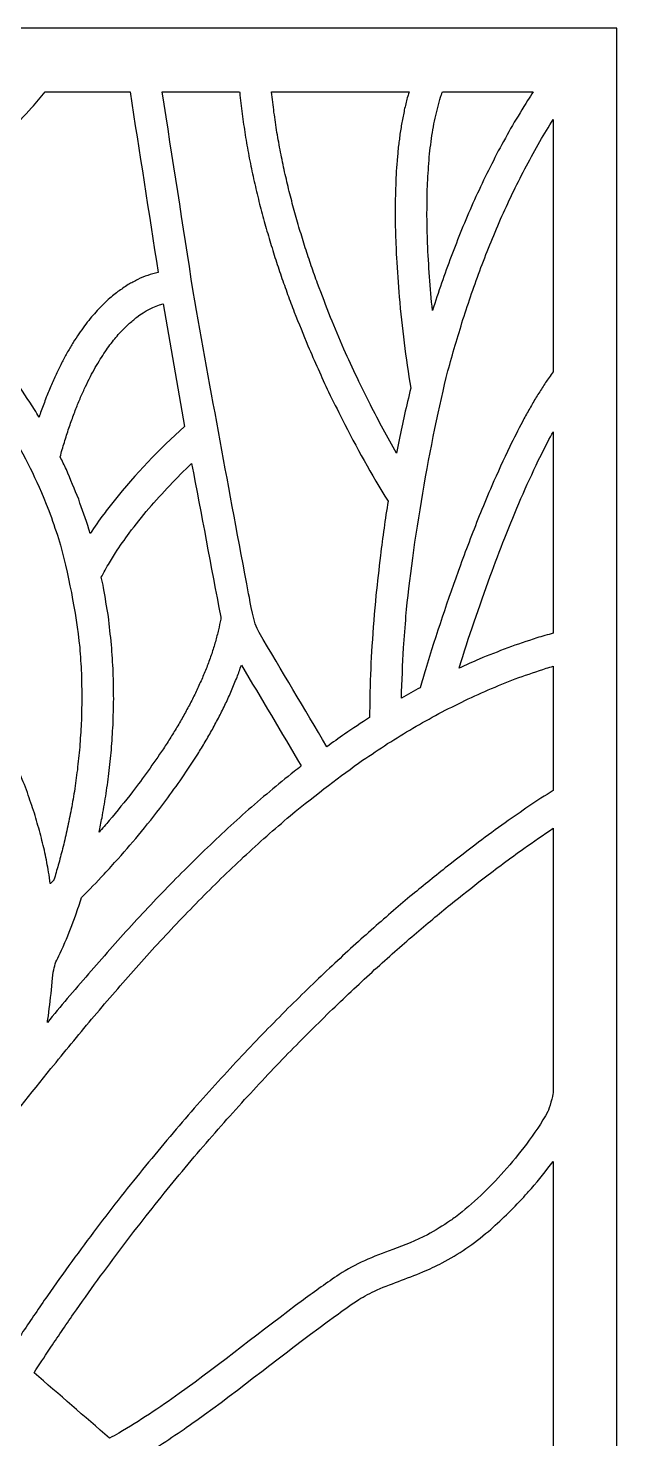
# Model space of a CAD drawing. Header units: centimetres. Extents: x 12.5 to 21.7, y -1.5 to 9.
# Drawn here: x 15.233 to 16.838, y 5.153 to 9.001 of the extents above; entities that cross this region are included whole.
import ezdxf

# ---------------------------------------------------------------- set-up
doc = ezdxf.new("R2010")
doc.units = ezdxf.units.CM
doc.header["$MEASUREMENT"] = 0
doc.layers.add('layer 1', color=7, linetype='Continuous')

msp = doc.modelspace()

# ---------------------------------------------------------------- linework, layer by layer
at = {"layer": 'layer 1', "color": 250}
for points, knots in [([(16.83804, -1.47223), (15.37804, -1.47223), (13.91803, -1.47223), (12.45803, -1.47223), (12.45803, -1.47223), (12.45803, 2.01877), (12.45803, 5.50977), (12.45803, 9.00077), (12.45803, 9.00077), (13.91803, 9.00077), (15.37804, 9.00077), (16.83804, 9.00077), (16.83804, 9.00077), (16.83804, 5.50977), (16.83804, 2.01877), (16.83804, -1.47223)], [0, 0, 0, 0, 0.2, 0.2, 0.2, 0.2, 0.4, 0.4, 0.4, 0.4, 0.6, 0.6, 0.6, 0.6, 1, 1, 1, 1]), ([(15.26258, 7.93955), (15.26454, 7.94534), (15.26649, 7.95114), (15.26844, 7.95693), (15.26844, 7.95693), (15.27303, 7.96924), (15.27762, 7.98155), (15.2822, 7.99387), (15.2822, 7.99387), (15.28692, 8.00536), (15.29163, 8.01686), (15.29635, 8.02836), (15.29635, 8.02836), (15.30118, 8.03907), (15.30601, 8.04978), (15.31083, 8.06049), (15.31083, 8.06049), (15.31576, 8.07045), (15.32068, 8.0804), (15.3256, 8.09035), (15.3256, 8.09035), (15.3306, 8.09958), (15.33561, 8.10881), (15.34061, 8.11803), (15.34061, 8.11803), (15.34567, 8.12656), (15.35073, 8.13508), (15.3558, 8.1436), (15.3558, 8.1436), (15.3609, 8.15146), (15.36601, 8.15931), (15.37112, 8.16716), (15.37112, 8.16716), (15.37625, 8.17436), (15.38139, 8.18157), (15.38652, 8.18877), (15.38652, 8.18877), (15.39166, 8.19536), (15.3968, 8.20194), (15.40194, 8.20853), (15.40194, 8.20853), (15.40708, 8.21452), (15.41221, 8.22051), (15.41734, 8.2265), (15.41734, 8.2265), (15.42244, 8.23193), (15.42754, 8.23735), (15.43264, 8.24278), (15.43264, 8.24278), (15.4377, 8.24766), (15.44275, 8.25254), (15.4478, 8.25742), (15.4478, 8.25742), (15.45278, 8.26179), (15.45776, 8.26616), (15.46275, 8.27052), (15.46275, 8.27052), (15.46763, 8.2744), (15.47252, 8.27827), (15.47741, 8.28215), (15.47741, 8.28215), (15.48682, 8.28853), (15.49623, 8.29491), (15.50564, 8.30129), (15.50564, 8.30129), (15.51441, 8.30603), (15.52317, 8.31077), (15.53194, 8.31551), (15.53194, 8.31551), (15.54984, 8.32351), (15.56799, 8.33072), (15.58733, 8.33438), (15.58733, 8.33438), (15.56181, 8.49869), (15.53629, 8.663), (15.51076, 8.82731), (15.51076, 8.82731), (15.43372, 8.82731), (15.35667, 8.82731), (15.27963, 8.82731), (15.27963, 8.82731), (15.26736, 8.81275), (15.25493, 8.79835), (15.24239, 8.78398), (15.24239, 8.78398), (15.22211, 8.76192), (15.20183, 8.73985), (15.18154, 8.71779), (15.18154, 8.71779), (15.16909, 8.70496), (15.15665, 8.69213), (15.1442, 8.6793), (15.1442, 8.6793), (15.13026, 8.66549), (15.11632, 8.65169), (15.10238, 8.63789), (15.10238, 8.63789), (15.08699, 8.62328), (15.0716, 8.60867), (15.05621, 8.59406), (15.05621, 8.59406), (15.0394, 8.57882), (15.02259, 8.56357), (15.00578, 8.54833), (15.00578, 8.54833), (14.98759, 8.53262), (14.9694, 8.51692), (14.9512, 8.50121), (14.9512, 8.50121), (14.93167, 8.4852), (14.91213, 8.4692), (14.89259, 8.4532), (14.89259, 8.4532), (14.87408, 8.43888), (14.85557, 8.42456), (14.83707, 8.41025), (14.83707, 8.41025), (14.89314, 8.36573), (14.93101, 8.3332), (14.99206, 8.27836), (14.99206, 8.27836), (15.01748, 8.25247), (15.0429, 8.22658), (15.06833, 8.20069), (15.06833, 8.20069), (15.09109, 8.17433), (15.11385, 8.14798), (15.13661, 8.12163), (15.13661, 8.12163), (15.15683, 8.0949), (15.17705, 8.06818), (15.19727, 8.04146), (15.19727, 8.04146), (15.21506, 8.01447), (15.23286, 7.98747), (15.25065, 7.96048), (15.25065, 7.96048), (15.25463, 7.9535), (15.2586, 7.94653), (15.26258, 7.93955)], [0, 0, 0, 0, 0.0277778, 0.0277778, 0.0277778, 0.0277778, 0.0555556, 0.0555556, 0.0555556, 0.0555556, 0.0833333, 0.0833333, 0.0833333, 0.0833333, 0.1111111, 0.1111111, 0.1111111, 0.1111111, 0.1388889, 0.1388889, 0.1388889, 0.1388889, 0.1666667, 0.1666667, 0.1666667, 0.1666667, 0.1944444, 0.1944444, 0.1944444, 0.1944444, 0.2222222, 0.2222222, 0.2222222, 0.2222222, 0.25, 0.25, 0.25, 0.25, 0.2777778, 0.2777778, 0.2777778, 0.2777778, 0.3055556, 0.3055556, 0.3055556, 0.3055556, 0.3333333, 0.3333333, 0.3333333, 0.3333333, 0.3611111, 0.3611111, 0.3611111, 0.3611111, 0.3888889, 0.3888889, 0.3888889, 0.3888889, 0.4166667, 0.4166667, 0.4166667, 0.4166667, 0.4444444, 0.4444444, 0.4444444, 0.4444444, 0.4722222, 0.4722222, 0.4722222, 0.4722222, 0.5, 0.5, 0.5, 0.5, 0.5277778, 0.5277778, 0.5277778, 0.5277778, 0.5555556, 0.5555556, 0.5555556, 0.5555556, 0.5833333, 0.5833333, 0.5833333, 0.5833333, 0.6111111, 0.6111111, 0.6111111, 0.6111111, 0.6388889, 0.6388889, 0.6388889, 0.6388889, 0.6666667, 0.6666667, 0.6666667, 0.6666667, 0.6944444, 0.6944444, 0.6944444, 0.6944444, 0.7222222, 0.7222222, 0.7222222, 0.7222222, 0.75, 0.75, 0.75, 0.75, 0.7777778, 0.7777778, 0.7777778, 0.7777778, 0.8055556, 0.8055556, 0.8055556, 0.8055556, 0.8333333, 0.8333333, 0.8333333, 0.8333333, 0.8611111, 0.8611111, 0.8611111, 0.8611111, 0.8888889, 0.8888889, 0.8888889, 0.8888889, 0.9166667, 0.9166667, 0.9166667, 0.9166667, 0.9444444, 0.9444444, 0.9444444, 0.9444444, 1, 1, 1, 1]), ([(16.16466, 7.18996), (16.16586, 7.23212), (16.16786, 7.27416), (16.17028, 7.31628), (16.17028, 7.31628), (16.17342, 7.36225), (16.17713, 7.40806), (16.18131, 7.45394), (16.18131, 7.45394), (16.1853, 7.49012), (16.18928, 7.5263), (16.19327, 7.56247), (16.19327, 7.56247), (16.19974, 7.61207), (16.20646, 7.66154), (16.2144, 7.71093), (16.2144, 7.71093), (16.1687, 7.78306), (16.12794, 7.85829), (16.08883, 7.93415), (16.08883, 7.93415), (16.07664, 7.95895), (16.06444, 7.98376), (16.05224, 8.00856), (16.05224, 8.00856), (16.03276, 8.05024), (16.014, 8.09203), (15.99575, 8.13426), (15.99575, 8.13426), (15.98334, 8.16497), (15.97094, 8.19568), (15.95853, 8.22638), (15.95853, 8.22638), (15.95251, 8.24248), (15.94648, 8.25857), (15.94046, 8.27467), (15.94046, 8.27467), (15.93461, 8.29122), (15.92875, 8.30777), (15.9229, 8.32432), (15.9229, 8.32432), (15.91727, 8.3413), (15.91164, 8.35827), (15.90601, 8.37525), (15.90601, 8.37525), (15.90064, 8.39262), (15.89527, 8.40999), (15.8899, 8.42736), (15.8899, 8.42736), (15.88484, 8.44509), (15.87978, 8.46283), (15.87472, 8.48056), (15.87472, 8.48056), (15.87001, 8.49863), (15.8653, 8.5167), (15.86059, 8.53477), (15.86059, 8.53477), (15.85627, 8.55315), (15.85196, 8.57153), (15.84764, 8.5899), (15.84764, 8.5899), (15.84377, 8.60855), (15.83989, 8.62721), (15.83602, 8.64586), (15.83602, 8.64586), (15.83263, 8.66476), (15.82924, 8.68366), (15.82585, 8.70256), (15.82585, 8.70256), (15.82299, 8.72167), (15.82013, 8.74079), (15.81727, 8.7599), (15.81727, 8.7599), (15.81498, 8.77921), (15.8127, 8.79851), (15.81041, 8.81781), (15.81041, 8.81781), (15.81014, 8.82098), (15.80987, 8.82414), (15.8096, 8.82731), (15.8096, 8.82731), (15.73925, 8.82731), (15.66889, 8.82731), (15.59854, 8.82731), (15.59854, 8.82731), (15.62675, 8.64571), (15.65495, 8.46412), (15.68316, 8.28252), (15.68316, 8.28252), (15.73146, 8.00726), (15.77978, 7.74653), (15.8341, 7.45826), (15.8341, 7.45826), (15.83889, 7.43282), (15.84724, 7.37808), (15.86249, 7.35238), (15.86249, 7.35238), (15.92418, 7.24848), (15.98587, 7.14459), (16.04756, 7.04069), (16.04756, 7.04069), (16.06361, 7.05221), (16.07967, 7.06372), (16.09573, 7.07524), (16.09573, 7.07524), (16.11854, 7.09043), (16.14135, 7.10561), (16.16416, 7.1208), (16.16416, 7.1208), (16.16413, 7.14386), (16.1642, 7.16687), (16.16466, 7.18996)], [0, 0, 0, 0, 0.0344828, 0.0344828, 0.0344828, 0.0344828, 0.0689655, 0.0689655, 0.0689655, 0.0689655, 0.1034483, 0.1034483, 0.1034483, 0.1034483, 0.137931, 0.137931, 0.137931, 0.137931, 0.1724138, 0.1724138, 0.1724138, 0.1724138, 0.2068966, 0.2068966, 0.2068966, 0.2068966, 0.2413793, 0.2413793, 0.2413793, 0.2413793, 0.2758621, 0.2758621, 0.2758621, 0.2758621, 0.3103448, 0.3103448, 0.3103448, 0.3103448, 0.3448276, 0.3448276, 0.3448276, 0.3448276, 0.3793103, 0.3793103, 0.3793103, 0.3793103, 0.4137931, 0.4137931, 0.4137931, 0.4137931, 0.4482759, 0.4482759, 0.4482759, 0.4482759, 0.4827586, 0.4827586, 0.4827586, 0.4827586, 0.5172414, 0.5172414, 0.5172414, 0.5172414, 0.5517241, 0.5517241, 0.5517241, 0.5517241, 0.5862069, 0.5862069, 0.5862069, 0.5862069, 0.6206897, 0.6206897, 0.6206897, 0.6206897, 0.6551724, 0.6551724, 0.6551724, 0.6551724, 0.6896552, 0.6896552, 0.6896552, 0.6896552, 0.7241379, 0.7241379, 0.7241379, 0.7241379, 0.7586207, 0.7586207, 0.7586207, 0.7586207, 0.7931034, 0.7931034, 0.7931034, 0.7931034, 0.8275862, 0.8275862, 0.8275862, 0.8275862, 0.862069, 0.862069, 0.862069, 0.862069, 0.8965517, 0.8965517, 0.8965517, 0.8965517, 0.9310345, 0.9310345, 0.9310345, 0.9310345, 1, 1, 1, 1]), ([(15.89665, 8.82731), (15.89667, 8.82707), (15.89669, 8.82684), (15.89671, 8.82661), (15.89671, 8.82661), (15.89889, 8.80821), (15.90107, 8.78982), (15.90324, 8.77142), (15.90324, 8.77142), (15.90598, 8.75316), (15.90871, 8.73489), (15.91144, 8.71663), (15.91144, 8.71663), (15.91469, 8.69853), (15.91793, 8.68044), (15.92118, 8.66234), (15.92118, 8.66234), (15.9249, 8.64444), (15.92861, 8.62654), (15.93233, 8.60864), (15.93233, 8.60864), (15.93648, 8.59097), (15.94063, 8.5733), (15.94478, 8.55563), (15.94478, 8.55563), (15.94932, 8.53822), (15.95386, 8.52081), (15.95839, 8.5034), (15.95839, 8.5034), (15.96328, 8.48629), (15.96816, 8.46918), (15.97305, 8.45207), (15.97305, 8.45207), (15.97823, 8.43528), (15.98342, 8.4185), (15.98861, 8.40171), (15.98861, 8.40171), (15.99406, 8.38528), (15.99951, 8.36886), (16.00496, 8.35243), (16.00496, 8.35243), (16.01063, 8.3364), (16.01629, 8.32037), (16.02196, 8.30433), (16.02196, 8.30433), (16.03378, 8.27357), (16.04561, 8.24281), (16.05743, 8.21204), (16.05743, 8.21204), (16.06961, 8.18324), (16.08179, 8.15443), (16.09397, 8.12562), (16.09397, 8.12562), (16.10617, 8.09902), (16.11837, 8.07242), (16.13057, 8.04582), (16.13057, 8.04582), (16.14244, 8.02168), (16.1543, 7.99755), (16.16617, 7.97341), (16.16617, 7.97341), (16.18913, 7.92888), (16.21257, 7.88475), (16.23746, 7.84127), (16.23746, 7.84127), (16.23985, 7.85355), (16.24224, 7.86583), (16.24463, 7.87811), (16.24463, 7.87811), (16.24953, 7.90103), (16.25443, 7.92395), (16.25933, 7.94687), (16.25933, 7.94687), (16.26493, 7.97077), (16.27053, 7.99468), (16.27613, 8.01859), (16.27613, 8.01859), (16.26261, 8.10133), (16.25257, 8.18436), (16.24471, 8.26783), (16.24471, 8.26783), (16.24174, 8.30345), (16.2392, 8.33901), (16.23708, 8.37469), (16.23708, 8.37469), (16.23612, 8.39963), (16.23515, 8.42456), (16.23419, 8.4495), (16.23419, 8.4495), (16.23403, 8.47484), (16.23387, 8.50018), (16.23372, 8.52553), (16.23372, 8.52553), (16.23455, 8.55083), (16.23539, 8.57613), (16.23622, 8.60143), (16.23622, 8.60143), (16.23707, 8.61392), (16.23793, 8.62642), (16.23878, 8.63891), (16.23878, 8.63891), (16.23995, 8.65123), (16.24113, 8.66355), (16.2423, 8.67587), (16.2423, 8.67587), (16.24383, 8.68796), (16.24536, 8.70005), (16.24689, 8.71214), (16.24689, 8.71214), (16.24879, 8.72396), (16.2507, 8.73577), (16.25261, 8.74758), (16.25261, 8.74758), (16.25493, 8.75906), (16.25725, 8.77054), (16.25957, 8.78202), (16.25957, 8.78202), (16.26234, 8.79313), (16.2651, 8.80423), (16.26787, 8.81533), (16.26787, 8.81533), (16.26909, 8.81932), (16.27031, 8.82331), (16.27152, 8.82731), (16.27152, 8.82731), (16.14657, 8.82731), (16.02161, 8.82731), (15.89665, 8.82731)], [0, 0, 0, 0, 0.030303, 0.030303, 0.030303, 0.030303, 0.0606061, 0.0606061, 0.0606061, 0.0606061, 0.0909091, 0.0909091, 0.0909091, 0.0909091, 0.1212121, 0.1212121, 0.1212121, 0.1212121, 0.1515152, 0.1515152, 0.1515152, 0.1515152, 0.1818182, 0.1818182, 0.1818182, 0.1818182, 0.2121212, 0.2121212, 0.2121212, 0.2121212, 0.2424242, 0.2424242, 0.2424242, 0.2424242, 0.2727273, 0.2727273, 0.2727273, 0.2727273, 0.3030303, 0.3030303, 0.3030303, 0.3030303, 0.3333333, 0.3333333, 0.3333333, 0.3333333, 0.3636364, 0.3636364, 0.3636364, 0.3636364, 0.3939394, 0.3939394, 0.3939394, 0.3939394, 0.4242424, 0.4242424, 0.4242424, 0.4242424, 0.4545455, 0.4545455, 0.4545455, 0.4545455, 0.4848485, 0.4848485, 0.4848485, 0.4848485, 0.5151515, 0.5151515, 0.5151515, 0.5151515, 0.5454545, 0.5454545, 0.5454545, 0.5454545, 0.5757576, 0.5757576, 0.5757576, 0.5757576, 0.6060606, 0.6060606, 0.6060606, 0.6060606, 0.6363636, 0.6363636, 0.6363636, 0.6363636, 0.6666667, 0.6666667, 0.6666667, 0.6666667, 0.6969697, 0.6969697, 0.6969697, 0.6969697, 0.7272727, 0.7272727, 0.7272727, 0.7272727, 0.7575758, 0.7575758, 0.7575758, 0.7575758, 0.7878788, 0.7878788, 0.7878788, 0.7878788, 0.8181818, 0.8181818, 0.8181818, 0.8181818, 0.8484848, 0.8484848, 0.8484848, 0.8484848, 0.8787879, 0.8787879, 0.8787879, 0.8787879, 0.9090909, 0.9090909, 0.9090909, 0.9090909, 0.9393939, 0.9393939, 0.9393939, 0.9393939, 1, 1, 1, 1]), ([(16.36271, 8.82731), (16.36176, 8.82473), (16.3608, 8.82215), (16.35984, 8.81958), (16.35984, 8.81958), (16.35706, 8.81044), (16.35427, 8.80131), (16.35149, 8.79218), (16.35149, 8.79218), (16.34906, 8.78243), (16.34663, 8.77268), (16.3442, 8.76294), (16.3442, 8.76294), (16.34212, 8.75265), (16.34004, 8.74236), (16.33796, 8.73207), (16.33796, 8.73207), (16.33622, 8.72131), (16.33449, 8.71055), (16.33275, 8.69979), (16.33275, 8.69979), (16.33134, 8.68863), (16.32993, 8.67747), (16.32852, 8.66631), (16.32852, 8.66631), (16.32742, 8.65482), (16.32633, 8.64333), (16.32523, 8.63184), (16.32523, 8.63184), (16.3239, 8.60813), (16.32258, 8.58442), (16.32125, 8.56071), (16.32125, 8.56071), (16.32095, 8.53647), (16.32065, 8.51223), (16.32035, 8.48799), (16.32035, 8.48799), (16.32091, 8.46373), (16.32148, 8.43946), (16.32204, 8.4152), (16.32204, 8.4152), (16.32487, 8.35358), (16.32904, 8.29222), (16.33543, 8.23086), (16.33543, 8.23086), (16.34363, 8.2557), (16.35182, 8.28054), (16.36002, 8.30539), (16.36002, 8.30539), (16.36877, 8.3297), (16.37753, 8.35401), (16.38628, 8.37832), (16.38628, 8.37832), (16.39578, 8.40258), (16.40529, 8.42684), (16.41479, 8.4511), (16.41479, 8.4511), (16.42509, 8.47522), (16.43538, 8.49934), (16.44567, 8.52346), (16.44567, 8.52346), (16.45679, 8.54737), (16.4679, 8.57127), (16.47902, 8.59518), (16.47902, 8.59518), (16.49099, 8.61879), (16.50295, 8.64239), (16.51492, 8.666), (16.51492, 8.666), (16.52778, 8.68922), (16.54064, 8.71244), (16.55349, 8.73566), (16.55349, 8.73566), (16.56727, 8.75842), (16.58105, 8.78117), (16.59483, 8.80393), (16.59483, 8.80393), (16.6, 8.81172), (16.60517, 8.81951), (16.61034, 8.82731), (16.61034, 8.82731), (16.5278, 8.82731), (16.44526, 8.82731), (16.36271, 8.82731)], [0, 0, 0, 0, 0.0454545, 0.0454545, 0.0454545, 0.0454545, 0.0909091, 0.0909091, 0.0909091, 0.0909091, 0.1363636, 0.1363636, 0.1363636, 0.1363636, 0.1818182, 0.1818182, 0.1818182, 0.1818182, 0.2272727, 0.2272727, 0.2272727, 0.2272727, 0.2727273, 0.2727273, 0.2727273, 0.2727273, 0.3181818, 0.3181818, 0.3181818, 0.3181818, 0.3636364, 0.3636364, 0.3636364, 0.3636364, 0.4090909, 0.4090909, 0.4090909, 0.4090909, 0.4545455, 0.4545455, 0.4545455, 0.4545455, 0.5, 0.5, 0.5, 0.5, 0.5454545, 0.5454545, 0.5454545, 0.5454545, 0.5909091, 0.5909091, 0.5909091, 0.5909091, 0.6363636, 0.6363636, 0.6363636, 0.6363636, 0.6818182, 0.6818182, 0.6818182, 0.6818182, 0.7272727, 0.7272727, 0.7272727, 0.7272727, 0.7727273, 0.7727273, 0.7727273, 0.7727273, 0.8181818, 0.8181818, 0.8181818, 0.8181818, 0.8636364, 0.8636364, 0.8636364, 0.8636364, 0.9090909, 0.9090909, 0.9090909, 0.9090909, 1, 1, 1, 1]), ([(16.66457, 8.75166), (16.65257, 8.73183), (16.64056, 8.71201), (16.62856, 8.69218), (16.62856, 8.69218), (16.61623, 8.66991), (16.6039, 8.64764), (16.59157, 8.62537), (16.59157, 8.62537), (16.58006, 8.60267), (16.56855, 8.57997), (16.55704, 8.55728), (16.55704, 8.55728), (16.54633, 8.53423), (16.53562, 8.51119), (16.52491, 8.48815), (16.52491, 8.48815), (16.51496, 8.46485), (16.50502, 8.44155), (16.49508, 8.41825), (16.49508, 8.41825), (16.48588, 8.39477), (16.47667, 8.37129), (16.46747, 8.34781), (16.46747, 8.34781), (16.45899, 8.32423), (16.4505, 8.30066), (16.44202, 8.27708), (16.44202, 8.27708), (16.43422, 8.25349), (16.42642, 8.22991), (16.41862, 8.20632), (16.41862, 8.20632), (16.41148, 8.18281), (16.40434, 8.15929), (16.3972, 8.13578), (16.3972, 8.13578), (16.39069, 8.11241), (16.38418, 8.08905), (16.37768, 8.06569), (16.37768, 8.06569), (16.32961, 7.87748), (16.28056, 7.58743), (16.26323, 7.3971), (16.26323, 7.3971), (16.2611, 7.36835), (16.25897, 7.33959), (16.25685, 7.31084), (16.25685, 7.31084), (16.25422, 7.26511), (16.25184, 7.21935), (16.25106, 7.17355), (16.25106, 7.17355), (16.26788, 7.18298), (16.28471, 7.1924), (16.30153, 7.20182), (16.30153, 7.20182), (16.3063, 7.21818), (16.31111, 7.23454), (16.31603, 7.25086), (16.31603, 7.25086), (16.34533, 7.34679), (16.37736, 7.44169), (16.41148, 7.53602), (16.41148, 7.53602), (16.42923, 7.584), (16.44754, 7.63166), (16.46652, 7.67917), (16.46652, 7.67917), (16.47671, 7.70353), (16.48689, 7.72788), (16.49708, 7.75224), (16.49708, 7.75224), (16.51292, 7.78828), (16.52918, 7.82396), (16.54607, 7.85953), (16.54607, 7.85953), (16.55756, 7.88215), (16.56905, 7.90477), (16.58055, 7.92739), (16.58055, 7.92739), (16.58646, 7.93815), (16.59237, 7.94892), (16.59828, 7.95968), (16.59828, 7.95968), (16.60429, 7.97001), (16.6103, 7.98034), (16.61631, 7.99066), (16.61631, 7.99066), (16.62243, 8.00049), (16.62854, 8.01032), (16.63466, 8.02015), (16.63466, 8.02015), (16.64088, 8.02943), (16.6471, 8.03871), (16.65332, 8.04799), (16.65332, 8.04799), (16.65707, 8.05312), (16.66082, 8.05826), (16.66457, 8.0634), (16.66457, 8.0634), (16.66457, 8.29282), (16.66457, 8.52224), (16.66457, 8.75166)], [0, 0, 0, 0, 0.037037, 0.037037, 0.037037, 0.037037, 0.0740741, 0.0740741, 0.0740741, 0.0740741, 0.1111111, 0.1111111, 0.1111111, 0.1111111, 0.1481481, 0.1481481, 0.1481481, 0.1481481, 0.1851852, 0.1851852, 0.1851852, 0.1851852, 0.2222222, 0.2222222, 0.2222222, 0.2222222, 0.2592593, 0.2592593, 0.2592593, 0.2592593, 0.2962963, 0.2962963, 0.2962963, 0.2962963, 0.3333333, 0.3333333, 0.3333333, 0.3333333, 0.3703704, 0.3703704, 0.3703704, 0.3703704, 0.4074074, 0.4074074, 0.4074074, 0.4074074, 0.4444444, 0.4444444, 0.4444444, 0.4444444, 0.4814815, 0.4814815, 0.4814815, 0.4814815, 0.5185185, 0.5185185, 0.5185185, 0.5185185, 0.5555556, 0.5555556, 0.5555556, 0.5555556, 0.5925926, 0.5925926, 0.5925926, 0.5925926, 0.6296296, 0.6296296, 0.6296296, 0.6296296, 0.6666667, 0.6666667, 0.6666667, 0.6666667, 0.7037037, 0.7037037, 0.7037037, 0.7037037, 0.7407407, 0.7407407, 0.7407407, 0.7407407, 0.7777778, 0.7777778, 0.7777778, 0.7777778, 0.8148148, 0.8148148, 0.8148148, 0.8148148, 0.8518519, 0.8518519, 0.8518519, 0.8518519, 0.8888889, 0.8888889, 0.8888889, 0.8888889, 0.9259259, 0.9259259, 0.9259259, 0.9259259, 1, 1, 1, 1]), ([(15.40202, 7.62251), (15.41402, 7.64038), (15.4263, 7.65789), (15.439, 7.6753), (15.439, 7.6753), (15.44842, 7.6875), (15.45784, 7.69971), (15.46727, 7.71191), (15.46727, 7.71191), (15.52605, 7.78421), (15.5901, 7.85239), (15.65968, 7.91443), (15.65968, 7.91443), (15.64014, 8.02582), (15.6206, 8.13721), (15.60106, 8.2486), (15.60106, 8.2486), (15.5745, 8.24235), (15.55157, 8.22853), (15.52959, 8.21283), (15.52959, 8.21283), (15.52191, 8.20641), (15.51423, 8.2), (15.50655, 8.19359), (15.50655, 8.19359), (15.49834, 8.18524), (15.49012, 8.1769), (15.4819, 8.16855), (15.4819, 8.16855), (15.47763, 8.16357), (15.47337, 8.15859), (15.4691, 8.1536), (15.4691, 8.1536), (15.46475, 8.14803), (15.4604, 8.14246), (15.45605, 8.13689), (15.45605, 8.13689), (15.45164, 8.1307), (15.44723, 8.12452), (15.44282, 8.11833), (15.44282, 8.11833), (15.43837, 8.11148), (15.43392, 8.10464), (15.42947, 8.09779), (15.42947, 8.09779), (15.42499, 8.09026), (15.42052, 8.08273), (15.41605, 8.0752), (15.41605, 8.0752), (15.41157, 8.06695), (15.4071, 8.0587), (15.40262, 8.05045), (15.40262, 8.05045), (15.39817, 8.04144), (15.39372, 8.03244), (15.38927, 8.02344), (15.38927, 8.02344), (15.38486, 8.01365), (15.38044, 8.00386), (15.37603, 7.99407), (15.37603, 7.99407), (15.37168, 7.98347), (15.36734, 7.97287), (15.36299, 7.96227), (15.36299, 7.96227), (15.35872, 7.95082), (15.35446, 7.93937), (15.35019, 7.92792), (15.35019, 7.92792), (15.34604, 7.91559), (15.34188, 7.90327), (15.33772, 7.89094), (15.33772, 7.89094), (15.33368, 7.87771), (15.32965, 7.86448), (15.32562, 7.85124), (15.32562, 7.85124), (15.32383, 7.84471), (15.32204, 7.83817), (15.32024, 7.83163), (15.32024, 7.83163), (15.32584, 7.82018), (15.33143, 7.80873), (15.33703, 7.79728), (15.33703, 7.79728), (15.34827, 7.77007), (15.35951, 7.74286), (15.37076, 7.71566), (15.37076, 7.71566), (15.38007, 7.68858), (15.38938, 7.6615), (15.39869, 7.63442), (15.39869, 7.63442), (15.3998, 7.63045), (15.40091, 7.62648), (15.40202, 7.62251)], [0, 0, 0, 0, 0.04, 0.04, 0.04, 0.04, 0.08, 0.08, 0.08, 0.08, 0.12, 0.12, 0.12, 0.12, 0.16, 0.16, 0.16, 0.16, 0.2, 0.2, 0.2, 0.2, 0.24, 0.24, 0.24, 0.24, 0.28, 0.28, 0.28, 0.28, 0.32, 0.32, 0.32, 0.32, 0.36, 0.36, 0.36, 0.36, 0.4, 0.4, 0.4, 0.4, 0.44, 0.44, 0.44, 0.44, 0.48, 0.48, 0.48, 0.48, 0.52, 0.52, 0.52, 0.52, 0.56, 0.56, 0.56, 0.56, 0.6, 0.6, 0.6, 0.6, 0.64, 0.64, 0.64, 0.64, 0.68, 0.68, 0.68, 0.68, 0.72, 0.72, 0.72, 0.72, 0.76, 0.76, 0.76, 0.76, 0.8, 0.8, 0.8, 0.8, 0.84, 0.84, 0.84, 0.84, 0.88, 0.88, 0.88, 0.88, 0.92, 0.92, 0.92, 0.92, 1, 1, 1, 1]), ([(15.29448, 6.66837), (15.29731, 6.67112), (15.30012, 6.67387), (15.30293, 6.67664), (15.30293, 6.67664), (15.30303, 6.67694), (15.30313, 6.67724), (15.30322, 6.67755), (15.30322, 6.67755), (15.30716, 6.69097), (15.3111, 6.70438), (15.31503, 6.7178), (15.31503, 6.7178), (15.31898, 6.73265), (15.32292, 6.7475), (15.32687, 6.76235), (15.32687, 6.76235), (15.3307, 6.77854), (15.33453, 6.79473), (15.33836, 6.81092), (15.33836, 6.81092), (15.34196, 6.82836), (15.34555, 6.8458), (15.34914, 6.86324), (15.34914, 6.86324), (15.35237, 6.88184), (15.3556, 6.90044), (15.35884, 6.91904), (15.35884, 6.91904), (15.36158, 6.9387), (15.36433, 6.95837), (15.36708, 6.97803), (15.36708, 6.97803), (15.36922, 6.99867), (15.37136, 7.01932), (15.3735, 7.03996), (15.3735, 7.03996), (15.37491, 7.06149), (15.37632, 7.08301), (15.37774, 7.10454), (15.37774, 7.10454), (15.3783, 7.12686), (15.37886, 7.14919), (15.37943, 7.17151), (15.37943, 7.17151), (15.37902, 7.19454), (15.37861, 7.21757), (15.3782, 7.2406), (15.3782, 7.2406), (15.37671, 7.26425), (15.37521, 7.28789), (15.37371, 7.31154), (15.37371, 7.31154), (15.36274, 7.40954), (15.34254, 7.51311), (15.31584, 7.60862), (15.31584, 7.60862), (15.30709, 7.63407), (15.29834, 7.65952), (15.28959, 7.68496), (15.28959, 7.68496), (15.24936, 7.78232), (15.23068, 7.82039), (15.17669, 7.91508), (15.17669, 7.91508), (15.17112, 7.92354), (15.16554, 7.932), (15.15997, 7.94046), (15.15997, 7.94046), (15.1554, 7.93063), (15.1508, 7.92081), (15.14616, 7.91101), (15.14616, 7.91101), (15.10858, 7.83203), (15.06867, 7.75414), (15.02501, 7.67833), (15.02501, 7.67833), (14.99329, 7.62445), (14.95917, 7.57221), (14.9207, 7.52285), (14.9207, 7.52285), (14.93765, 7.49591), (14.95508, 7.46927), (14.97227, 7.44249), (14.97227, 7.44249), (15.00937, 7.38367), (15.04358, 7.32362), (15.07575, 7.26198), (15.07575, 7.26198), (15.12425, 7.1677), (15.16787, 7.07114), (15.20868, 6.9733), (15.20868, 6.9733), (15.21605, 6.95412), (15.22343, 6.93494), (15.2308, 6.91576), (15.2308, 6.91576), (15.23712, 6.8971), (15.24344, 6.87845), (15.24977, 6.85979), (15.24977, 6.85979), (15.25507, 6.84158), (15.26038, 6.82336), (15.26568, 6.80515), (15.26568, 6.80515), (15.27001, 6.78729), (15.27434, 6.76943), (15.27866, 6.75157), (15.27866, 6.75157), (15.28205, 6.73399), (15.28543, 6.71641), (15.28881, 6.69883), (15.28881, 6.69883), (15.29032, 6.6883), (15.29182, 6.67778), (15.29332, 6.66725), (15.29332, 6.66725), (15.29371, 6.66762), (15.29409, 6.668), (15.29448, 6.66837)], [0, 0, 0, 0, 0.0322581, 0.0322581, 0.0322581, 0.0322581, 0.0645161, 0.0645161, 0.0645161, 0.0645161, 0.0967742, 0.0967742, 0.0967742, 0.0967742, 0.1290323, 0.1290323, 0.1290323, 0.1290323, 0.1612903, 0.1612903, 0.1612903, 0.1612903, 0.1935484, 0.1935484, 0.1935484, 0.1935484, 0.2258065, 0.2258065, 0.2258065, 0.2258065, 0.2580645, 0.2580645, 0.2580645, 0.2580645, 0.2903226, 0.2903226, 0.2903226, 0.2903226, 0.3225806, 0.3225806, 0.3225806, 0.3225806, 0.3548387, 0.3548387, 0.3548387, 0.3548387, 0.3870968, 0.3870968, 0.3870968, 0.3870968, 0.4193548, 0.4193548, 0.4193548, 0.4193548, 0.4516129, 0.4516129, 0.4516129, 0.4516129, 0.483871, 0.483871, 0.483871, 0.483871, 0.516129, 0.516129, 0.516129, 0.516129, 0.5483871, 0.5483871, 0.5483871, 0.5483871, 0.5806452, 0.5806452, 0.5806452, 0.5806452, 0.6129032, 0.6129032, 0.6129032, 0.6129032, 0.6451613, 0.6451613, 0.6451613, 0.6451613, 0.6774194, 0.6774194, 0.6774194, 0.6774194, 0.7096774, 0.7096774, 0.7096774, 0.7096774, 0.7419355, 0.7419355, 0.7419355, 0.7419355, 0.7741935, 0.7741935, 0.7741935, 0.7741935, 0.8064516, 0.8064516, 0.8064516, 0.8064516, 0.8387097, 0.8387097, 0.8387097, 0.8387097, 0.8709677, 0.8709677, 0.8709677, 0.8709677, 0.9032258, 0.9032258, 0.9032258, 0.9032258, 0.9354839, 0.9354839, 0.9354839, 0.9354839, 1, 1, 1, 1]), ([(16.66457, 7.89982), (16.66206, 7.89538), (16.65955, 7.89093), (16.65704, 7.88649), (16.65704, 7.88649), (16.64606, 7.86488), (16.63508, 7.84327), (16.6241, 7.82165), (16.6241, 7.82165), (16.60776, 7.78724), (16.59202, 7.75271), (16.5767, 7.71783), (16.5767, 7.71783), (16.56161, 7.68233), (16.54697, 7.64674), (16.53265, 7.61092), (16.53265, 7.61092), (16.51912, 7.57612), (16.50589, 7.54124), (16.49294, 7.50622), (16.49294, 7.50622), (16.4629, 7.42317), (16.43407, 7.33951), (16.40796, 7.25508), (16.40796, 7.25508), (16.42627, 7.26335), (16.44458, 7.27161), (16.46288, 7.27988), (16.46288, 7.27988), (16.4888, 7.29015), (16.51473, 7.30042), (16.54065, 7.31068), (16.54065, 7.31068), (16.56708, 7.31968), (16.5935, 7.32867), (16.61993, 7.33767), (16.61993, 7.33767), (16.63481, 7.34189), (16.64969, 7.34612), (16.66457, 7.35035), (16.66457, 7.35035), (16.66457, 7.53351), (16.66457, 7.71666), (16.66457, 7.89982)], [0, 0, 0, 0, 0.0833333, 0.0833333, 0.0833333, 0.0833333, 0.1666667, 0.1666667, 0.1666667, 0.1666667, 0.25, 0.25, 0.25, 0.25, 0.3333333, 0.3333333, 0.3333333, 0.3333333, 0.4166667, 0.4166667, 0.4166667, 0.4166667, 0.5, 0.5, 0.5, 0.5, 0.5833333, 0.5833333, 0.5833333, 0.5833333, 0.6666667, 0.6666667, 0.6666667, 0.6666667, 0.75, 0.75, 0.75, 0.75, 0.8333333, 0.8333333, 0.8333333, 0.8333333, 1, 1, 1, 1]), ([(15.42616, 6.80726), (15.4355, 6.8179), (15.44477, 6.82859), (15.454, 6.83934), (15.454, 6.83934), (15.4756, 6.86518), (15.49671, 6.89125), (15.51754, 6.91772), (15.51754, 6.91772), (15.53177, 6.93678), (15.54599, 6.95584), (15.56022, 6.97491), (15.56022, 6.97491), (15.57407, 6.99502), (15.58792, 7.01514), (15.60178, 7.03525), (15.60178, 7.03525), (15.60844, 7.04564), (15.6151, 7.05602), (15.62177, 7.0664), (15.62177, 7.0664), (15.62819, 7.07696), (15.63461, 7.08752), (15.64104, 7.09808), (15.64104, 7.09808), (15.64717, 7.10879), (15.6533, 7.1195), (15.65944, 7.13021), (15.65944, 7.13021), (15.66523, 7.14103), (15.67103, 7.15186), (15.67682, 7.16268), (15.67682, 7.16268), (15.68223, 7.1736), (15.68765, 7.18451), (15.69306, 7.19542), (15.69306, 7.19542), (15.69803, 7.20639), (15.70301, 7.21736), (15.70799, 7.22833), (15.70799, 7.22833), (15.71249, 7.23932), (15.71699, 7.25031), (15.72149, 7.26131), (15.72149, 7.26131), (15.72547, 7.27229), (15.72945, 7.28327), (15.73342, 7.29426), (15.73342, 7.29426), (15.73683, 7.3052), (15.74024, 7.31614), (15.74365, 7.32708), (15.74365, 7.32708), (15.74645, 7.33795), (15.74925, 7.34882), (15.75205, 7.35969), (15.75205, 7.35969), (15.75401, 7.36947), (15.75597, 7.37925), (15.75793, 7.38903), (15.75793, 7.38903), (15.75793, 7.39073), (15.75793, 7.39242), (15.75793, 7.39412), (15.75793, 7.39412), (15.73151, 7.534), (15.70508, 7.67388), (15.67866, 7.81377), (15.67866, 7.81377), (15.63768, 7.77451), (15.59902, 7.73333), (15.56195, 7.69037), (15.56195, 7.69037), (15.54358, 7.66846), (15.52587, 7.64631), (15.50859, 7.62354), (15.50859, 7.62354), (15.49574, 7.60591), (15.48336, 7.58819), (15.47126, 7.57004), (15.47126, 7.57004), (15.46375, 7.55784), (15.45625, 7.54564), (15.44875, 7.53344), (15.44875, 7.53344), (15.44308, 7.52332), (15.43764, 7.51321), (15.43238, 7.50301), (15.43238, 7.50301), (15.43448, 7.49342), (15.43659, 7.48384), (15.43869, 7.47426), (15.43869, 7.47426), (15.44297, 7.44815), (15.44725, 7.42203), (15.45154, 7.39592), (15.45154, 7.39592), (15.4544, 7.37032), (15.45727, 7.34471), (15.46014, 7.31911), (15.46014, 7.31911), (15.46172, 7.29411), (15.46331, 7.26911), (15.46489, 7.24411), (15.46489, 7.24411), (15.46532, 7.2198), (15.46575, 7.19549), (15.46618, 7.17118), (15.46618, 7.17118), (15.46558, 7.14766), (15.46499, 7.12413), (15.4644, 7.10061), (15.4644, 7.10061), (15.46291, 7.07795), (15.46142, 7.0553), (15.45994, 7.03264), (15.45994, 7.03264), (15.45769, 7.01095), (15.45544, 6.98925), (15.45319, 6.96756), (15.45319, 6.96756), (15.4503, 6.94691), (15.44742, 6.92626), (15.44453, 6.90561), (15.44453, 6.90561), (15.44114, 6.8861), (15.43775, 6.86658), (15.43436, 6.84706), (15.43436, 6.84706), (15.43163, 6.8338), (15.4289, 6.82053), (15.42616, 6.80726)], [0, 0, 0, 0, 0.0294118, 0.0294118, 0.0294118, 0.0294118, 0.0588235, 0.0588235, 0.0588235, 0.0588235, 0.0882353, 0.0882353, 0.0882353, 0.0882353, 0.1176471, 0.1176471, 0.1176471, 0.1176471, 0.1470588, 0.1470588, 0.1470588, 0.1470588, 0.1764706, 0.1764706, 0.1764706, 0.1764706, 0.2058824, 0.2058824, 0.2058824, 0.2058824, 0.2352941, 0.2352941, 0.2352941, 0.2352941, 0.2647059, 0.2647059, 0.2647059, 0.2647059, 0.2941176, 0.2941176, 0.2941176, 0.2941176, 0.3235294, 0.3235294, 0.3235294, 0.3235294, 0.3529412, 0.3529412, 0.3529412, 0.3529412, 0.3823529, 0.3823529, 0.3823529, 0.3823529, 0.4117647, 0.4117647, 0.4117647, 0.4117647, 0.4411765, 0.4411765, 0.4411765, 0.4411765, 0.4705882, 0.4705882, 0.4705882, 0.4705882, 0.5, 0.5, 0.5, 0.5, 0.5294118, 0.5294118, 0.5294118, 0.5294118, 0.5588235, 0.5588235, 0.5588235, 0.5588235, 0.5882353, 0.5882353, 0.5882353, 0.5882353, 0.6176471, 0.6176471, 0.6176471, 0.6176471, 0.6470588, 0.6470588, 0.6470588, 0.6470588, 0.6764706, 0.6764706, 0.6764706, 0.6764706, 0.7058824, 0.7058824, 0.7058824, 0.7058824, 0.7352941, 0.7352941, 0.7352941, 0.7352941, 0.7647059, 0.7647059, 0.7647059, 0.7647059, 0.7941176, 0.7941176, 0.7941176, 0.7941176, 0.8235294, 0.8235294, 0.8235294, 0.8235294, 0.8529412, 0.8529412, 0.8529412, 0.8529412, 0.8823529, 0.8823529, 0.8823529, 0.8823529, 0.9117647, 0.9117647, 0.9117647, 0.9117647, 0.9411765, 0.9411765, 0.9411765, 0.9411765, 1, 1, 1, 1]), ([(16.66457, 7.26018), (16.65831, 7.2584), (16.65204, 7.25662), (16.64577, 7.25484), (16.64577, 7.25484), (16.62072, 7.24632), (16.59566, 7.23779), (16.57061, 7.22926), (16.57061, 7.22926), (16.54598, 7.21951), (16.52135, 7.20975), (16.49672, 7.19999), (16.49672, 7.19999), (16.47249, 7.18906), (16.44827, 7.17812), (16.42405, 7.16719), (16.42405, 7.16719), (16.40023, 7.15513), (16.3764, 7.14307), (16.35258, 7.13101), (16.35258, 7.13101), (16.32914, 7.11788), (16.30571, 7.10475), (16.28228, 7.09162), (16.28228, 7.09162), (16.25922, 7.07748), (16.23616, 7.06334), (16.21311, 7.04919), (16.21311, 7.04919), (16.19042, 7.03409), (16.16774, 7.01898), (16.14505, 7.00388), (16.14505, 7.00388), (16.08433, 6.96033), (16.02284, 6.91387), (15.9473, 6.85233), (15.9473, 6.85233), (15.92601, 6.83395), (15.90473, 6.81557), (15.88344, 6.79718), (15.88344, 6.79718), (15.86248, 6.77812), (15.84152, 6.75906), (15.82057, 6.74001), (15.82057, 6.74001), (15.79993, 6.72033), (15.7793, 6.70065), (15.75866, 6.68097), (15.75866, 6.68097), (15.73834, 6.66073), (15.71801, 6.6405), (15.69769, 6.62026), (15.69769, 6.62026), (15.67767, 6.59952), (15.65765, 6.57878), (15.63763, 6.55804), (15.63763, 6.55804), (15.61791, 6.53685), (15.59819, 6.51567), (15.57846, 6.49449), (15.57846, 6.49449), (15.55903, 6.47292), (15.53959, 6.45135), (15.52015, 6.42978), (15.52015, 6.42978), (15.50099, 6.40789), (15.48183, 6.386), (15.46267, 6.3641), (15.46267, 6.3641), (15.44378, 6.34194), (15.42489, 6.31978), (15.406, 6.29762), (15.406, 6.29762), (15.36898, 6.25273), (15.33197, 6.20785), (15.29495, 6.16296), (15.29495, 6.16296), (15.24075, 6.09542), (15.18705, 6.02757), (15.13368, 5.95937), (15.13368, 5.95937), (15.05582, 5.85907), (14.9785, 5.75835), (14.90067, 5.65803), (14.90067, 5.65803), (14.95467, 5.60598), (15.00866, 5.5539), (15.06265, 5.50184), (15.06265, 5.50184), (15.10199, 5.46391), (15.14216, 5.42692), (15.18309, 5.39072), (15.18309, 5.39072), (15.19498, 5.40893), (15.20687, 5.42714), (15.21876, 5.44536), (15.21876, 5.44536), (15.24094, 5.47788), (15.26311, 5.5104), (15.28529, 5.54292), (15.28529, 5.54292), (15.30759, 5.57426), (15.32988, 5.6056), (15.35217, 5.63693), (15.35217, 5.63693), (15.37452, 5.66709), (15.39688, 5.69725), (15.41923, 5.72741), (15.41923, 5.72741), (15.44158, 5.75641), (15.46393, 5.7854), (15.48628, 5.81439), (15.48628, 5.81439), (15.50858, 5.84222), (15.53087, 5.87005), (15.55317, 5.89788), (15.55317, 5.89788), (15.57535, 5.92456), (15.59753, 5.95124), (15.61971, 5.97792), (15.61971, 5.97792), (15.64173, 6.00346), (15.66374, 6.02899), (15.68575, 6.05453), (15.68575, 6.05453), (15.70754, 6.07893), (15.72932, 6.10333), (15.75111, 6.12773), (15.75111, 6.12773), (15.77261, 6.151), (15.79411, 6.17427), (15.81561, 6.19754), (15.81561, 6.19754), (15.83677, 6.2197), (15.85793, 6.24185), (15.87909, 6.264), (15.87909, 6.264), (15.89985, 6.28504), (15.92062, 6.30608), (15.94138, 6.32712), (15.94138, 6.32712), (15.96169, 6.34706), (15.982, 6.367), (16.00231, 6.38694), (16.00231, 6.38694), (16.0221, 6.40578), (16.0419, 6.42463), (16.0617, 6.44347), (16.0617, 6.44347), (16.08093, 6.46123), (16.10016, 6.47899), (16.11939, 6.49674), (16.11939, 6.49674), (16.138, 6.51342), (16.1566, 6.5301), (16.17521, 6.54678), (16.17521, 6.54678), (16.19313, 6.56239), (16.21106, 6.578), (16.22898, 6.5936), (16.22898, 6.5936), (16.24617, 6.60815), (16.26335, 6.6227), (16.28054, 6.63724), (16.28054, 6.63724), (16.31247, 6.66318), (16.3444, 6.68913), (16.37633, 6.71507), (16.37633, 6.71507), (16.40463, 6.73686), (16.43293, 6.75865), (16.46123, 6.78044), (16.46123, 6.78044), (16.48544, 6.79815), (16.50966, 6.81586), (16.53387, 6.83357), (16.53387, 6.83357), (16.5768, 6.86379), (16.61994, 6.89369), (16.66457, 6.92133), (16.66457, 6.92133), (16.66457, 7.03428), (16.66457, 7.14723), (16.66457, 7.26018)], [0, 0, 0, 0, 0.0212766, 0.0212766, 0.0212766, 0.0212766, 0.0425532, 0.0425532, 0.0425532, 0.0425532, 0.0638298, 0.0638298, 0.0638298, 0.0638298, 0.0851064, 0.0851064, 0.0851064, 0.0851064, 0.106383, 0.106383, 0.106383, 0.106383, 0.1276596, 0.1276596, 0.1276596, 0.1276596, 0.1489362, 0.1489362, 0.1489362, 0.1489362, 0.1702128, 0.1702128, 0.1702128, 0.1702128, 0.1914894, 0.1914894, 0.1914894, 0.1914894, 0.212766, 0.212766, 0.212766, 0.212766, 0.2340426, 0.2340426, 0.2340426, 0.2340426, 0.2553191, 0.2553191, 0.2553191, 0.2553191, 0.2765957, 0.2765957, 0.2765957, 0.2765957, 0.2978723, 0.2978723, 0.2978723, 0.2978723, 0.3191489, 0.3191489, 0.3191489, 0.3191489, 0.3404255, 0.3404255, 0.3404255, 0.3404255, 0.3617021, 0.3617021, 0.3617021, 0.3617021, 0.3829787, 0.3829787, 0.3829787, 0.3829787, 0.4042553, 0.4042553, 0.4042553, 0.4042553, 0.4255319, 0.4255319, 0.4255319, 0.4255319, 0.4468085, 0.4468085, 0.4468085, 0.4468085, 0.4680851, 0.4680851, 0.4680851, 0.4680851, 0.4893617, 0.4893617, 0.4893617, 0.4893617, 0.5106383, 0.5106383, 0.5106383, 0.5106383, 0.5319149, 0.5319149, 0.5319149, 0.5319149, 0.5531915, 0.5531915, 0.5531915, 0.5531915, 0.5744681, 0.5744681, 0.5744681, 0.5744681, 0.5957447, 0.5957447, 0.5957447, 0.5957447, 0.6170213, 0.6170213, 0.6170213, 0.6170213, 0.6382979, 0.6382979, 0.6382979, 0.6382979, 0.6595745, 0.6595745, 0.6595745, 0.6595745, 0.6808511, 0.6808511, 0.6808511, 0.6808511, 0.7021277, 0.7021277, 0.7021277, 0.7021277, 0.7234043, 0.7234043, 0.7234043, 0.7234043, 0.7446809, 0.7446809, 0.7446809, 0.7446809, 0.7659574, 0.7659574, 0.7659574, 0.7659574, 0.787234, 0.787234, 0.787234, 0.787234, 0.8085106, 0.8085106, 0.8085106, 0.8085106, 0.8297872, 0.8297872, 0.8297872, 0.8297872, 0.8510638, 0.8510638, 0.8510638, 0.8510638, 0.8723404, 0.8723404, 0.8723404, 0.8723404, 0.893617, 0.893617, 0.893617, 0.893617, 0.9148936, 0.9148936, 0.9148936, 0.9148936, 0.9361702, 0.9361702, 0.9361702, 0.9361702, 0.9574468, 0.9574468, 0.9574468, 0.9574468, 1, 1, 1, 1]), ([(15.81448, 7.26336), (15.81046, 7.25227), (15.80645, 7.24119), (15.80244, 7.2301), (15.80244, 7.2301), (15.7975, 7.21806), (15.79257, 7.20601), (15.78764, 7.19396), (15.78764, 7.19396), (15.78224, 7.18205), (15.77683, 7.17014), (15.77142, 7.15823), (15.77142, 7.15823), (15.76559, 7.14646), (15.75976, 7.1347), (15.75393, 7.12294), (15.75393, 7.12294), (15.74772, 7.11135), (15.74152, 7.09976), (15.73531, 7.08817), (15.73531, 7.08817), (15.72879, 7.07678), (15.72226, 7.06538), (15.71573, 7.05398), (15.71573, 7.05398), (15.70893, 7.0428), (15.70213, 7.03162), (15.69533, 7.02044), (15.69533, 7.02044), (15.6811, 6.9988), (15.66687, 6.97716), (15.65265, 6.95553), (15.65265, 6.95553), (15.63792, 6.93502), (15.62318, 6.9145), (15.60845, 6.89399), (15.60845, 6.89399), (15.58667, 6.86534), (15.56455, 6.83717), (15.54187, 6.80923), (15.54187, 6.80923), (15.52102, 6.78428), (15.49994, 6.75967), (15.47845, 6.73526), (15.47845, 6.73526), (15.46559, 6.72115), (15.45273, 6.70704), (15.43987, 6.69293), (15.43987, 6.69293), (15.41973, 6.67153), (15.39942, 6.65028), (15.37865, 6.62949), (15.37865, 6.62949), (15.37339, 6.61362), (15.36813, 6.59774), (15.36287, 6.58187), (15.36287, 6.58187), (15.35348, 6.55641), (15.34393, 6.53119), (15.33312, 6.50629), (15.33312, 6.50629), (15.30466, 6.44331), (15.30334, 6.45483), (15.29752, 6.38725), (15.29752, 6.38725), (15.29476, 6.36039), (15.29158, 6.33369), (15.28802, 6.30692), (15.28802, 6.30692), (15.2871, 6.30065), (15.28616, 6.29438), (15.28521, 6.28812), (15.28521, 6.28812), (15.30336, 6.30992), (15.32152, 6.33172), (15.33967, 6.35351), (15.33967, 6.35351), (15.35879, 6.37594), (15.37791, 6.39837), (15.39703, 6.4208), (15.39703, 6.4208), (15.41646, 6.44299), (15.43588, 6.46519), (15.4553, 6.48738), (15.4553, 6.48738), (15.47503, 6.50928), (15.49477, 6.53118), (15.5145, 6.55308), (15.5145, 6.55308), (15.53457, 6.57462), (15.55463, 6.59617), (15.57469, 6.61771), (15.57469, 6.61771), (15.59509, 6.63884), (15.61548, 6.65998), (15.63588, 6.68111), (15.63588, 6.68111), (15.65663, 6.70177), (15.67738, 6.72243), (15.69812, 6.74309), (15.69812, 6.74309), (15.71923, 6.76322), (15.74034, 6.78335), (15.76145, 6.80348), (15.76145, 6.80348), (15.78294, 6.82302), (15.80442, 6.84256), (15.82591, 6.8621), (15.82591, 6.8621), (15.84778, 6.88099), (15.86965, 6.89988), (15.89152, 6.91876), (15.89152, 6.91876), (15.9138, 6.93694), (15.93607, 6.95512), (15.95834, 6.9733), (15.95834, 6.9733), (15.96483, 6.97828), (15.97133, 6.98326), (15.97782, 6.98825), (15.97782, 6.98825), (15.92338, 7.07995), (15.86893, 7.17166), (15.81448, 7.26336)], [0, 0, 0, 0, 0.03125, 0.03125, 0.03125, 0.03125, 0.0625, 0.0625, 0.0625, 0.0625, 0.09375, 0.09375, 0.09375, 0.09375, 0.125, 0.125, 0.125, 0.125, 0.15625, 0.15625, 0.15625, 0.15625, 0.1875, 0.1875, 0.1875, 0.1875, 0.21875, 0.21875, 0.21875, 0.21875, 0.25, 0.25, 0.25, 0.25, 0.28125, 0.28125, 0.28125, 0.28125, 0.3125, 0.3125, 0.3125, 0.3125, 0.34375, 0.34375, 0.34375, 0.34375, 0.375, 0.375, 0.375, 0.375, 0.40625, 0.40625, 0.40625, 0.40625, 0.4375, 0.4375, 0.4375, 0.4375, 0.46875, 0.46875, 0.46875, 0.46875, 0.5, 0.5, 0.5, 0.5, 0.53125, 0.53125, 0.53125, 0.53125, 0.5625, 0.5625, 0.5625, 0.5625, 0.59375, 0.59375, 0.59375, 0.59375, 0.625, 0.625, 0.625, 0.625, 0.65625, 0.65625, 0.65625, 0.65625, 0.6875, 0.6875, 0.6875, 0.6875, 0.71875, 0.71875, 0.71875, 0.71875, 0.75, 0.75, 0.75, 0.75, 0.78125, 0.78125, 0.78125, 0.78125, 0.8125, 0.8125, 0.8125, 0.8125, 0.84375, 0.84375, 0.84375, 0.84375, 0.875, 0.875, 0.875, 0.875, 0.90625, 0.90625, 0.90625, 0.90625, 0.9375, 0.9375, 0.9375, 0.9375, 1, 1, 1, 1]), ([(16.66457, 6.81833), (16.63747, 6.80033), (16.61079, 6.78165), (16.58421, 6.76294), (16.58421, 6.76294), (16.54679, 6.73594), (16.50988, 6.70848), (16.47313, 6.68056), (16.47313, 6.68056), (16.44355, 6.65717), (16.41397, 6.63378), (16.38439, 6.61039), (16.38439, 6.61039), (16.3683, 6.59715), (16.35221, 6.5839), (16.33612, 6.57066), (16.33612, 6.57066), (16.31924, 6.55637), (16.30236, 6.54208), (16.28548, 6.5278), (16.28548, 6.5278), (16.26787, 6.51246), (16.25025, 6.49712), (16.23264, 6.48178), (16.23264, 6.48178), (16.21434, 6.46538), (16.19605, 6.44898), (16.17776, 6.43259), (16.17776, 6.43259), (16.15885, 6.41512), (16.13994, 6.39766), (16.12102, 6.38019), (16.12102, 6.38019), (16.10154, 6.36166), (16.08207, 6.34312), (16.06259, 6.32458), (16.06259, 6.32458), (16.0426, 6.30496), (16.02262, 6.28534), (16.00263, 6.26572), (16.00263, 6.26572), (15.9822, 6.245), (15.96176, 6.22429), (15.94132, 6.20358), (15.94132, 6.20358), (15.92049, 6.18177), (15.89966, 6.15996), (15.87882, 6.13816), (15.87882, 6.13816), (15.85765, 6.11524), (15.83648, 6.09233), (15.81531, 6.06941), (15.81531, 6.06941), (15.79386, 6.04538), (15.7724, 6.02136), (15.75095, 5.99733), (15.75095, 5.99733), (15.72927, 5.97218), (15.70759, 5.94703), (15.68591, 5.92188), (15.68591, 5.92188), (15.66406, 5.8956), (15.64221, 5.86932), (15.62036, 5.84304), (15.62036, 5.84304), (15.5984, 5.81563), (15.57644, 5.78821), (15.55448, 5.76079), (15.55448, 5.76079), (15.53246, 5.73223), (15.51044, 5.70367), (15.48842, 5.67511), (15.48842, 5.67511), (15.4664, 5.6454), (15.44438, 5.61568), (15.42236, 5.58597), (15.42236, 5.58597), (15.40039, 5.55509), (15.37843, 5.52422), (15.35647, 5.49334), (15.35647, 5.49334), (15.33461, 5.4613), (15.31276, 5.42926), (15.29091, 5.39721), (15.29091, 5.39721), (15.27695, 5.37583), (15.26299, 5.35444), (15.24903, 5.33306), (15.24903, 5.33306), (15.31774, 5.27349), (15.38645, 5.21392), (15.45516, 5.15435), (15.45516, 5.15435), (15.46341, 5.15895), (15.47167, 5.16356), (15.47993, 5.16817), (15.47993, 5.16817), (15.53677, 5.20137), (15.59132, 5.23828), (15.64502, 5.27629), (15.64502, 5.27629), (15.75989, 5.35882), (15.86985, 5.44777), (15.98348, 5.53194), (15.98348, 5.53194), (16.01556, 5.55543), (16.04779, 5.57882), (16.08077, 5.60103), (16.08077, 5.60103), (16.10294, 5.61549), (16.12587, 5.62765), (16.14996, 5.63857), (16.14996, 5.63857), (16.17534, 5.64981), (16.20124, 5.65949), (16.22732, 5.66898), (16.22732, 5.66898), (16.25964, 5.68074), (16.29086, 5.69383), (16.32145, 5.70961), (16.32145, 5.70961), (16.34334, 5.72129), (16.36413, 5.73398), (16.38453, 5.74811), (16.38453, 5.74811), (16.38903, 5.75137), (16.39353, 5.75463), (16.39804, 5.75789), (16.39804, 5.75789), (16.44652, 5.79455), (16.48947, 5.83682), (16.53021, 5.88186), (16.53021, 5.88186), (16.55163, 5.90615), (16.57203, 5.93092), (16.59163, 5.95669), (16.59163, 5.95669), (16.61276, 5.98517), (16.63329, 6.01433), (16.6498, 6.0458), (16.6498, 6.0458), (16.6532, 6.05274), (16.66457, 6.08855), (16.66457, 6.09693), (16.66457, 6.09693), (16.66457, 6.3374), (16.66457, 6.57786), (16.66457, 6.81833)], [0, 0, 0, 0, 0.0263158, 0.0263158, 0.0263158, 0.0263158, 0.0526316, 0.0526316, 0.0526316, 0.0526316, 0.0789474, 0.0789474, 0.0789474, 0.0789474, 0.1052632, 0.1052632, 0.1052632, 0.1052632, 0.1315789, 0.1315789, 0.1315789, 0.1315789, 0.1578947, 0.1578947, 0.1578947, 0.1578947, 0.1842105, 0.1842105, 0.1842105, 0.1842105, 0.2105263, 0.2105263, 0.2105263, 0.2105263, 0.2368421, 0.2368421, 0.2368421, 0.2368421, 0.2631579, 0.2631579, 0.2631579, 0.2631579, 0.2894737, 0.2894737, 0.2894737, 0.2894737, 0.3157895, 0.3157895, 0.3157895, 0.3157895, 0.3421053, 0.3421053, 0.3421053, 0.3421053, 0.3684211, 0.3684211, 0.3684211, 0.3684211, 0.3947368, 0.3947368, 0.3947368, 0.3947368, 0.4210526, 0.4210526, 0.4210526, 0.4210526, 0.4473684, 0.4473684, 0.4473684, 0.4473684, 0.4736842, 0.4736842, 0.4736842, 0.4736842, 0.5, 0.5, 0.5, 0.5, 0.5263158, 0.5263158, 0.5263158, 0.5263158, 0.5526316, 0.5526316, 0.5526316, 0.5526316, 0.5789474, 0.5789474, 0.5789474, 0.5789474, 0.6052632, 0.6052632, 0.6052632, 0.6052632, 0.6315789, 0.6315789, 0.6315789, 0.6315789, 0.6578947, 0.6578947, 0.6578947, 0.6578947, 0.6842105, 0.6842105, 0.6842105, 0.6842105, 0.7105263, 0.7105263, 0.7105263, 0.7105263, 0.7368421, 0.7368421, 0.7368421, 0.7368421, 0.7631579, 0.7631579, 0.7631579, 0.7631579, 0.7894737, 0.7894737, 0.7894737, 0.7894737, 0.8157895, 0.8157895, 0.8157895, 0.8157895, 0.8421053, 0.8421053, 0.8421053, 0.8421053, 0.8684211, 0.8684211, 0.8684211, 0.8684211, 0.8947368, 0.8947368, 0.8947368, 0.8947368, 0.9210526, 0.9210526, 0.9210526, 0.9210526, 0.9473684, 0.9473684, 0.9473684, 0.9473684, 1, 1, 1, 1]), ([(16.66457, 5.90957), (16.64569, 5.88432), (16.62598, 5.85992), (16.60535, 5.83594), (16.60535, 5.83594), (16.59828, 5.82802), (16.59121, 5.8201), (16.58414, 5.81218), (16.58414, 5.81218), (16.55358, 5.77929), (16.52197, 5.74802), (16.48794, 5.71873), (16.48794, 5.71873), (16.46812, 5.70209), (16.4479, 5.6865), (16.42662, 5.67176), (16.42662, 5.67176), (16.40556, 5.65761), (16.38414, 5.64476), (16.36175, 5.63281), (16.36175, 5.63281), (16.34443, 5.62387), (16.32697, 5.61563), (16.30909, 5.60786), (16.30909, 5.60786), (16.26537, 5.58948), (16.22, 5.5755), (16.17694, 5.55553), (16.17694, 5.55553), (16.16021, 5.54757), (16.14421, 5.53886), (16.12869, 5.52873), (16.12869, 5.52873), (16.10911, 5.51555), (16.08989, 5.50183), (16.07067, 5.48813), (16.07067, 5.48813), (15.9499, 5.40078), (15.83431, 5.30665), (15.71381, 5.21892), (15.71381, 5.21892), (15.69535, 5.20565), (15.6768, 5.19252), (15.65814, 5.17952), (15.65814, 5.17952), (15.61393, 5.14927), (15.56914, 5.11953), (15.52272, 5.09272), (15.52272, 5.09272), (15.55055, 5.06669), (15.57777, 5.04014), (15.60464, 5.01312), (15.60464, 5.01312), (15.65741, 4.95889), (15.70787, 4.9027), (15.7563, 4.84456), (15.7563, 4.84456), (15.81811, 4.76788), (15.86924, 4.69236), (15.90244, 4.5992), (15.90244, 4.5992), (15.90814, 4.58094), (15.9134, 4.56288), (15.91767, 4.54423), (15.91767, 4.54423), (15.92768, 4.54263), (15.9377, 4.54102), (15.94771, 4.53942), (15.94771, 4.53942), (15.95772, 4.53884), (15.96773, 4.53826), (15.97774, 4.53768), (15.97774, 4.53768), (16.06016, 4.54036), (16.12647, 4.56129), (16.20135, 4.59455), (16.20135, 4.59455), (16.21214, 4.59991), (16.22293, 4.60527), (16.23371, 4.61063), (16.23371, 4.61063), (16.24439, 4.61646), (16.25508, 4.62229), (16.26576, 4.62812), (16.26576, 4.62812), (16.2763, 4.63436), (16.28683, 4.6406), (16.29737, 4.64684), (16.29737, 4.64684), (16.30772, 4.65341), (16.31807, 4.65998), (16.32841, 4.66655), (16.32841, 4.66655), (16.33853, 4.67339), (16.34865, 4.68023), (16.35876, 4.68707), (16.35876, 4.68707), (16.37814, 4.70126), (16.39752, 4.71544), (16.4169, 4.72963), (16.4169, 4.72963), (16.43487, 4.74402), (16.45285, 4.75842), (16.47082, 4.77281), (16.47082, 4.77281), (16.48709, 4.78683), (16.50335, 4.80086), (16.51962, 4.81489), (16.51962, 4.81489), (16.56649, 4.85731), (16.61244, 4.90094), (16.6549, 4.94784), (16.6549, 4.94784), (16.65812, 4.95268), (16.66135, 4.95753), (16.66457, 4.96238), (16.66457, 4.96238), (16.66457, 5.27811), (16.66457, 5.59384), (16.66457, 5.90957)], [0, 0, 0, 0, 0.0322581, 0.0322581, 0.0322581, 0.0322581, 0.0645161, 0.0645161, 0.0645161, 0.0645161, 0.0967742, 0.0967742, 0.0967742, 0.0967742, 0.1290323, 0.1290323, 0.1290323, 0.1290323, 0.1612903, 0.1612903, 0.1612903, 0.1612903, 0.1935484, 0.1935484, 0.1935484, 0.1935484, 0.2258065, 0.2258065, 0.2258065, 0.2258065, 0.2580645, 0.2580645, 0.2580645, 0.2580645, 0.2903226, 0.2903226, 0.2903226, 0.2903226, 0.3225806, 0.3225806, 0.3225806, 0.3225806, 0.3548387, 0.3548387, 0.3548387, 0.3548387, 0.3870968, 0.3870968, 0.3870968, 0.3870968, 0.4193548, 0.4193548, 0.4193548, 0.4193548, 0.4516129, 0.4516129, 0.4516129, 0.4516129, 0.483871, 0.483871, 0.483871, 0.483871, 0.516129, 0.516129, 0.516129, 0.516129, 0.5483871, 0.5483871, 0.5483871, 0.5483871, 0.5806452, 0.5806452, 0.5806452, 0.5806452, 0.6129032, 0.6129032, 0.6129032, 0.6129032, 0.6451613, 0.6451613, 0.6451613, 0.6451613, 0.6774194, 0.6774194, 0.6774194, 0.6774194, 0.7096774, 0.7096774, 0.7096774, 0.7096774, 0.7419355, 0.7419355, 0.7419355, 0.7419355, 0.7741935, 0.7741935, 0.7741935, 0.7741935, 0.8064516, 0.8064516, 0.8064516, 0.8064516, 0.8387097, 0.8387097, 0.8387097, 0.8387097, 0.8709677, 0.8709677, 0.8709677, 0.8709677, 0.9032258, 0.9032258, 0.9032258, 0.9032258, 0.9354839, 0.9354839, 0.9354839, 0.9354839, 1, 1, 1, 1])]:
    msp.add_open_spline(points, degree=3, knots=knots, dxfattribs=at)

doc.saveas('drawing.dxf')
